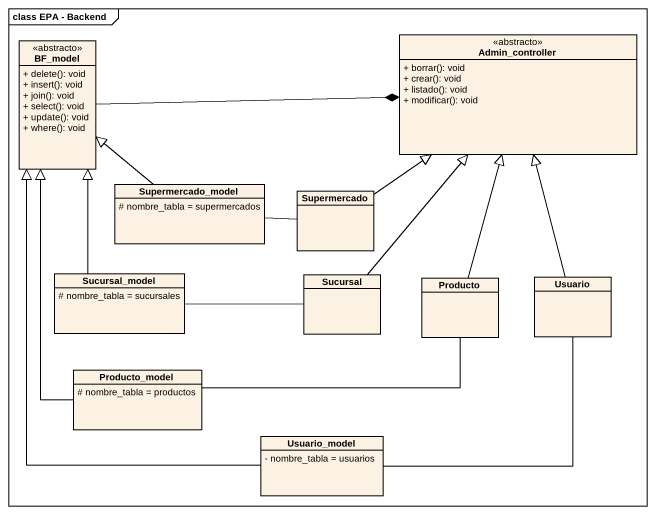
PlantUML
@startuml
mainframe class EPA - Backend
hide circle
hide empty members
skinparam classAttributeIconSize 0
class BF_model <<abstracto>> {
  + delete(): void
  + insert(): void
  + join(): void
  + select(): void
  + update(): void
  + where(): void
}
class Admin_controller <<abstracto>> {
  + borrar(): void
  + crear(): void
  + listado(): void
  + modificar(): void
}
class Supermercado_model {
  # nombre_tabla = supermercados
}
class Supermercado
class Sucursal_model {
  # nombre_tabla = sucursales
}
class Sucursal
class Producto
class Usuario
class Producto_model {
  # nombre_tabla = productos
}
class Usuario_model {
  - nombre_tabla = usuarios
}
BF_model -right-* Admin_controller
Supermercado_model -up-|> BF_model
Supermercado_model -right- Supermercado
Supermercado -up-|> Admin_controller
Sucursal_model -up-|> BF_model
Sucursal_model -right- Sucursal
Sucursal -up-|> Admin_controller
Producto -up-|> Admin_controller
Usuario -up-|> Admin_controller
Producto_model -up-|> BF_model
Producto_model -right- Producto
Usuario_model -up-|> BF_model
Usuario_model -up- Usuario
@enduml
